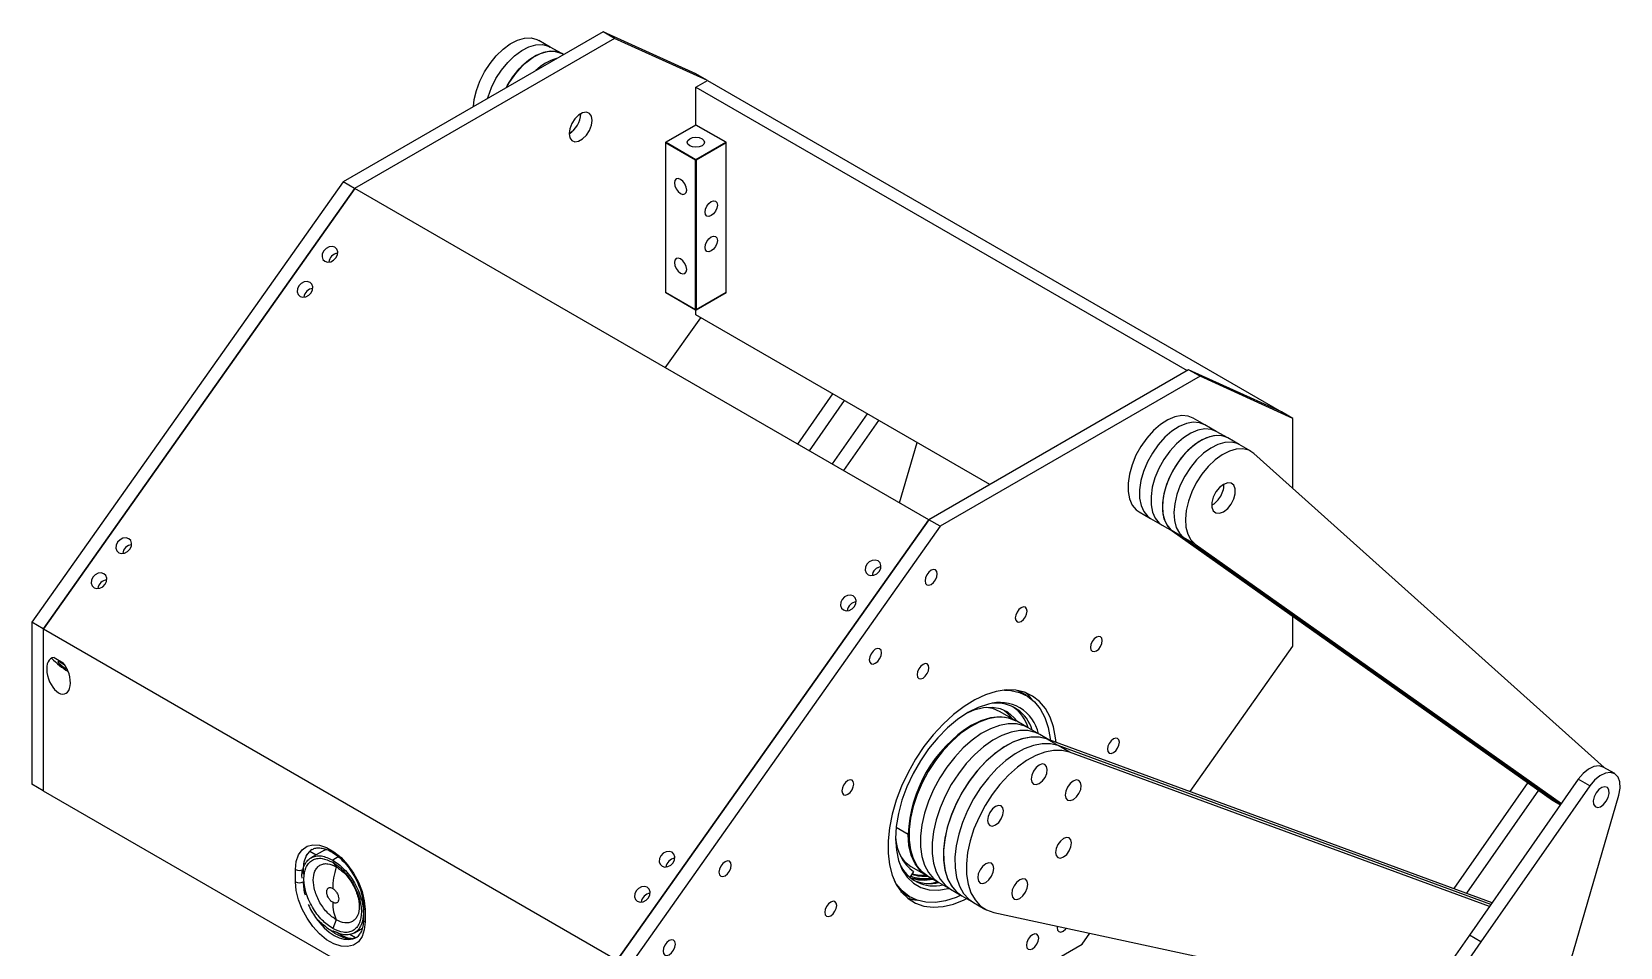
# Model space of a CAD drawing. Header units: millimetres. Extents: x 0 to 293, y 0 to 345.
# Drawn here: x 0 to 293.5, y 176.2 to 345.4 of the extents above; entities that cross this region are included whole.
import ezdxf

# ---------------------------------------------------------------- set-up
doc = ezdxf.new("R2010")
doc.units = ezdxf.units.MM

msp = doc.modelspace()

# ---------------------------------------------------------------- linework, layer by layer
at = {"color": 7, "linetype": 'Continuous', "lineweight": 25}
for p, q in [((105.56, 345.35), (57.53, 317.63)), ((107.68, 344.13), (59.65, 316.4)), ((95.81, 342.53), (93.68, 343.76)), ((107.68, 344.13), (105.56, 345.35)), ((122.71, 337.58), (105.56, 345.35)), ((124.83, 336.35), (107.68, 344.13)), ((97.93, 341.31), (95.81, 342.53)), ((98.24, 341.13), (97.93, 341.31)), ((124.83, 336.35), (122.71, 337.58)), ((122.71, 335.13), (124.83, 336.35)), ((122.71, 335.13), (213.47, 282.73)), ((122.71, 328.13), (122.71, 335.13)), ((124.83, 336.35), (230.89, 275.12)), ((122.66, 328.11), (117.14, 324.93)), ((122.71, 328.11), (117.19, 324.92)), ((128.22, 324.92), (122.71, 328.11)), ((128.27, 324.93), (122.76, 328.11)), ((117.09, 324.84), (117.09, 297.24)), ((122.64, 321.62), (117.12, 324.8)), ((117.12, 324.8), (117.12, 297.2)), ((117.19, 324.92), (122.71, 321.74)), ((122.71, 321.74), (128.22, 324.92)), ((128.29, 324.8), (122.78, 321.62)), ((128.29, 297.2), (128.29, 324.8)), ((128.32, 297.24), (128.32, 324.84)), ((122.64, 294.02), (122.64, 321.62)), ((122.78, 321.62), (122.78, 294.02)), ((57.53, 317.63), (0, 236.24)), ((59.65, 316.4), (57.53, 317.63)), ((59.65, 316.4), (2.12, 235.02)), ((59.69, 316.38), (2.16, 235)), ((165.72, 255.17), (59.69, 316.38)), ((117.12, 297.2), (122.64, 294.02)), ((117.14, 297.16), (122.66, 293.97)), ((122.76, 293.97), (128.27, 297.16)), ((122.78, 294.02), (128.29, 297.2)), ((122.71, 293.01), (122.71, 293.96)), ((117.06, 283.26), (123.6, 292.5)), ((176.99, 261.68), (122.71, 293.01)), ((213.75, 282.9), (165.72, 255.17)), ((215.87, 281.67), (213.75, 282.9)), ((230.89, 275.12), (213.75, 282.9)), ((215.87, 281.67), (167.84, 253.95)), ((233.02, 273.9), (215.87, 281.67)), ((147.97, 278.43), (141.5, 269.15)), ((150.09, 277.2), (143.62, 267.93)), ((154.33, 274.76), (147.86, 265.48)), ((156.46, 273.53), (149.98, 264.26)), ((216.72, 272.73), (214.6, 273.95)), ((233.02, 273.9), (230.89, 275.12)), ((233.02, 260.92), (233.02, 273.9)), ((218.84, 271.5), (216.72, 272.73)), ((220.96, 270.28), (218.84, 271.5)), ((223.08, 269.06), (220.96, 270.28)), ((160.32, 258.29), (163.56, 269.43)), ((225.21, 267.83), (223.08, 269.06)), ((290.5, 209.38), (225.77, 267.42)), ((204.6, 256.63), (206.72, 255.41)), ((206.72, 255.41), (208.84, 254.18)), ((108.19, 173.79), (165.72, 255.17)), ((165.72, 255.17), (108.19, 173.79)), ((167.84, 253.95), (110.31, 172.56)), ((167.84, 253.95), (165.72, 255.17)), ((208.84, 254.18), (210.83, 253.04)), ((212.82, 251.9), (210.7, 253.13)), ((210.7, 253.13), (280.98, 203.34)), ((212.82, 251.9), (282.49, 202.54)), ((214.95, 250.68), (212.82, 251.9)), ((212.82, 251.9), (282.49, 202.54)), ((214.95, 250.68), (282.62, 202.73)), ((2.12, 235.02), (0, 236.24)), ((0, 236.24), (0, 206.3)), ((2.12, 235.02), (2.12, 205.08)), ((2.12, 235.02), (108.19, 173.79)), ((2.12, 235.02), (2.12, 205.08)), ((2.16, 235), (108.19, 173.79)), ((233.02, 231.78), (233.02, 237.32)), ((4.11, 229.7), (5.79, 228.72)), ((214.01, 204.91), (233.02, 231.78)), ((182.72, 223.28), (182.05, 223.62)), ((183.78, 222.66), (182.72, 223.28)), ((181.85, 218.01), (178.95, 219.68)), ((184.11, 216.7), (181.99, 217.93)), ((186.23, 215.48), (184.11, 216.7)), ((187.94, 214.49), (186.23, 215.48)), ((189.62, 213.43), (187.49, 214.65)), ((269.83, 184.39), (187.49, 214.65)), ((269.58, 184.04), (189.62, 213.43)), ((191.74, 212.2), (189.62, 213.43)), ((269.58, 184.04), (189.62, 213.43)), ((269.33, 183.68), (191.74, 212.2)), ((292.47, 208.24), (290.35, 209.46)), ((2.12, 205.08), (0, 206.3)), ((276.39, 206.59), (262.72, 187)), ((285.75, 207.2), (265.63, 178.38)), ((287.87, 205.98), (267.75, 177.16)), ((287.87, 205.98), (285.75, 207.2)), ((2.12, 205.08), (108.19, 143.85)), ((278.38, 205.18), (265.09, 186.13)), ((280.98, 203.34), (281.11, 203.25)), ((282.45, 202.48), (280.98, 203.34)), ((281.11, 203.25), (282.45, 202.48)), ((283.9, 172.05), (293.25, 204.28)), ((161.93, 196.98), (159.7, 198.27)), ((161.93, 196.98), (162.08, 196.98)), ((51.36, 193.91), (52.55, 193.22)), ((54.07, 194.1), (51.59, 192.67)), ((50.71, 192.96), (50.86, 193.29)), ((56.63, 192.88), (55.6, 192.28)), ((55.6, 191.87), (56.26, 191.02)), ((162.45, 191.1), (165.35, 189.43)), ((48.73, 188.24), (48.73, 190.54)), ((50.15, 190.54), (50.15, 189.65)), ((162.91, 190.14), (162.25, 189.03)), ((162.75, 189.15), (162.4, 189.27)), ((165.49, 189.35), (167.61, 188.12)), ((166.77, 188.06), (166.22, 187.94)), ((167.41, 188.24), (166.77, 188.06)), ((166.77, 188.06), (166.88, 187.99)), ((167.61, 188.12), (169.74, 186.9)), ((161.23, 186.04), (162.29, 185.42)), ((169.32, 186.99), (169.51, 187.04)), ((169.74, 186.9), (171.86, 185.67)), ((171.86, 185.67), (173.98, 184.45)), ((61.28, 183.54), (61.28, 181.24)), ((61.57, 183.13), (61.57, 180.83)), ((173.98, 184.45), (176.1, 183.22)), ((177.74, 182.59), (256.67, 165.56)), ((56.26, 181.23), (55.6, 179.62)), ((59.6, 178.82), (61.08, 179.67)), ((59.83, 177.91), (58.78, 178.52)), ((59.64, 177.84), (59.49, 177.79)), ((129.74, 139.6), (194.1, 176.75)), ((265.63, 178.38), (187.15, 66.07)), ((267.75, 177.16), (189.27, 64.85)), ((194.1, 176.75), (195.52, 178.76)), ((267.75, 177.16), (265.63, 178.38))]:
    msp.add_line(p, q, dxfattribs=at)
at = {"color": 7, "linetype": 'Continuous', "lineweight": 25, "flags": 128}
for points in [[(81.63, 331.54), (81.77, 332.82), (82.17, 334.52), (82.81, 336.24), (83.65, 337.92), (84.67, 339.5), (85.83, 340.92), (87.1, 342.14), (88.42, 343.1), (89.75, 343.78), (91.04, 344.16), (92.25, 344.21), (93.33, 343.93), (93.68, 343.76)], [(84.22, 333.03), (84.3, 333.3), (84.93, 335.02), (85.77, 336.7), (86.79, 338.28), (87.95, 339.7), (89.22, 340.91), (90.54, 341.88), (91.87, 342.56), (93.16, 342.93), (94.37, 342.98), (95.46, 342.71), (95.81, 342.53)], [(84.22, 333.03), (84.3, 333.3), (84.93, 335.02), (85.77, 336.7), (86.79, 338.28), (87.95, 339.7), (89.22, 340.91), (90.54, 341.88), (91.87, 342.56), (93.16, 342.93), (94.37, 342.98), (95.46, 342.71), (95.81, 342.53)], [(97.93, 341.31), (96.99, 341.68), (95.82, 341.77), (94.54, 341.53), (93.21, 340.97), (91.87, 340.11), (90.57, 338.98), (89.35, 337.62), (88.26, 336.08), (87.63, 335)], [(87.63, 335), (87.89, 335.47), (88.91, 337.05), (90.08, 338.47), (91.34, 339.69), (92.66, 340.65), (93.99, 341.33), (95.29, 341.71), (96.49, 341.76), (97.58, 341.48), (97.93, 341.31)], [(103.53, 328.97), (103.41, 329.74), (103.04, 330.26), (102.47, 330.48), (101.78, 330.37), (101.04, 329.95), (100.35, 329.26), (99.79, 328.38), (99.42, 327.44), (99.29, 326.52), (99.42, 325.76), (99.79, 325.24), (100.35, 325.01), (101.04, 325.12), (101.78, 325.55), (102.47, 326.24), (103.04, 327.11), (103.41, 328.06), (103.53, 328.97)], [(121.58, 324.27), (121.23, 324.57), (121.11, 324.92), (121.23, 325.28), (121.58, 325.58), (122.09, 325.78), (122.71, 325.85), (123.32, 325.78), (123.84, 325.58), (124.19, 325.28), (124.31, 324.92), (124.19, 324.57), (123.84, 324.27), (123.32, 324.07), (122.71, 324), (122.09, 324.07), (121.58, 324.27)], [(119.88, 318.06), (119.45, 318.22), (119.08, 318.14), (118.83, 317.86), (118.75, 317.41), (118.83, 316.86), (119.08, 316.3), (119.45, 315.8), (119.88, 315.45), (120.31, 315.3), (120.68, 315.37), (120.92, 315.65), (121.01, 316.1), (120.92, 316.65), (120.68, 317.22), (120.31, 317.72), (119.88, 318.06)], [(124.4, 312.02), (124.49, 312.57), (124.74, 313.14), (125.1, 313.63), (125.54, 313.98), (125.97, 314.13), (126.34, 314.06), (126.58, 313.78), (126.67, 313.33), (126.58, 312.78), (126.34, 312.21), (125.97, 311.72), (125.54, 311.37), (125.1, 311.22), (124.74, 311.29), (124.49, 311.57), (124.4, 312.02)], [(54.16, 302.93), (54.66, 302.77), (55.23, 302.84), (55.77, 303.12), (56.21, 303.57), (56.47, 304.11), (56.52, 304.68), (56.35, 305.17), (55.99, 305.52), (55.49, 305.67), (54.92, 305.6), (54.38, 305.32), (53.94, 304.87), (53.68, 304.33), (53.63, 303.77), (53.8, 303.27), (54.16, 302.93)], [(124.4, 305.49), (124.49, 306.04), (124.74, 306.61), (125.1, 307.1), (125.54, 307.45), (125.97, 307.6), (126.34, 307.53), (126.58, 307.25), (126.67, 306.8), (126.58, 306.25), (126.34, 305.68), (125.97, 305.19), (125.54, 304.84), (125.1, 304.69), (124.74, 304.76), (124.49, 305.04), (124.4, 305.49)], [(119.88, 303.37), (119.45, 303.52), (119.08, 303.45), (118.83, 303.16), (118.75, 302.71), (118.83, 302.16), (119.08, 301.6), (119.45, 301.1), (119.88, 300.75), (120.31, 300.6), (120.68, 300.67), (120.92, 300.96), (121.01, 301.41), (120.92, 301.96), (120.68, 302.52), (120.31, 303.02), (119.88, 303.37)], [(49.58, 296.45), (50.08, 296.3), (50.65, 296.36), (51.19, 296.64), (51.63, 297.09), (51.89, 297.64), (51.94, 298.2), (51.77, 298.69), (51.41, 299.04), (50.91, 299.19), (50.34, 299.12), (49.8, 298.84), (49.36, 298.4), (49.1, 297.85), (49.05, 297.29), (49.22, 296.8), (49.58, 296.45)], [(214.6, 273.95), (213.66, 274.32), (212.49, 274.41), (211.22, 274.18), (209.88, 273.62), (208.54, 272.76), (207.24, 271.63), (206.02, 270.27), (204.93, 268.73), (204.01, 267.07), (203.29, 265.34), (202.8, 263.61), (202.56, 261.94), (202.57, 260.4), (202.83, 259.03), (203.34, 257.88), (204.07, 257.01), (204.6, 256.63)], [(216.72, 272.73), (215.78, 273.1), (214.61, 273.19), (213.34, 272.95), (212.01, 272.39), (210.66, 271.53), (209.36, 270.4), (208.14, 269.04), (207.05, 267.5), (206.13, 265.84), (205.41, 264.11), (204.92, 262.39), (204.68, 260.72), (204.69, 259.17), (204.95, 257.8), (205.46, 256.66), (206.19, 255.78), (206.72, 255.41)], [(216.72, 272.73), (215.78, 273.1), (214.61, 273.19), (213.34, 272.95), (212.01, 272.39), (210.66, 271.53), (209.36, 270.4), (208.14, 269.04), (207.05, 267.5), (206.13, 265.84), (205.41, 264.11), (204.92, 262.39), (204.68, 260.72), (204.69, 259.17), (204.95, 257.8), (205.46, 256.66), (206.19, 255.78), (206.72, 255.41)], [(218.84, 271.5), (217.9, 271.87), (216.73, 271.96), (215.46, 271.73), (214.13, 271.17), (212.78, 270.31), (211.48, 269.18), (210.26, 267.82), (209.17, 266.28), (208.25, 264.62), (207.53, 262.89), (207.04, 261.16), (206.8, 259.49), (206.81, 257.95), (207.07, 256.58), (207.58, 255.43), (208.32, 254.56), (208.84, 254.18)], [(218.84, 271.5), (217.9, 271.87), (216.73, 271.96), (215.46, 271.73), (214.13, 271.17), (212.78, 270.31), (211.48, 269.18), (210.26, 267.82), (209.17, 266.28), (208.25, 264.62), (207.53, 262.89), (207.04, 261.16), (206.8, 259.49), (206.81, 257.95), (207.07, 256.58), (207.58, 255.43), (208.32, 254.56), (208.84, 254.18)], [(220.96, 270.28), (220.61, 270.46), (219.53, 270.73), (218.32, 270.68), (217.03, 270.31), (215.7, 269.63), (214.38, 268.66), (213.11, 267.45), (211.95, 266.02), (210.93, 264.44), (210.09, 262.77), (209.45, 261.05), (209.05, 259.35), (208.89, 257.73), (208.99, 256.25), (209.33, 254.96), (209.91, 253.91), (210.7, 253.13)], [(220.96, 270.28), (220.02, 270.65), (218.85, 270.74), (217.58, 270.5), (216.25, 269.94), (214.91, 269.08), (213.6, 267.95), (212.38, 266.59), (211.29, 265.06), (210.37, 263.39), (209.66, 261.67), (209.16, 259.94), (208.92, 258.27), (208.93, 256.72), (209.19, 255.35), (209.7, 254.21), (210.44, 253.33), (210.7, 253.13)], [(223.08, 269.06), (222.73, 269.23), (221.65, 269.5), (220.44, 269.45), (219.15, 269.08), (217.82, 268.4), (216.5, 267.44), (215.23, 266.22), (214.07, 264.8), (213.05, 263.22), (212.21, 261.54), (211.57, 259.82), (211.17, 258.12), (211.02, 256.5), (211.11, 255.02), (211.45, 253.73), (212.03, 252.68), (212.82, 251.9)], [(223.08, 269.06), (222.73, 269.23), (221.65, 269.5), (220.44, 269.45), (219.15, 269.08), (217.82, 268.4), (216.5, 267.44), (215.23, 266.22), (214.07, 264.8), (213.05, 263.22), (212.21, 261.54), (211.57, 259.82), (211.17, 258.12), (211.02, 256.5), (211.11, 255.02), (211.45, 253.73), (212.03, 252.68), (212.82, 251.9)], [(225.77, 267.42), (224.86, 268.01), (223.77, 268.28), (222.56, 268.23), (221.27, 267.86), (219.94, 267.18), (218.62, 266.21), (217.36, 265), (216.19, 263.57), (215.17, 262), (214.33, 260.32), (213.7, 258.6), (213.29, 256.9), (213.14, 255.28), (213.23, 253.8), (213.57, 252.51), (214.15, 251.46), (214.95, 250.68)], [(221.62, 258.04), (222.1, 259), (222.37, 259.98), (222.37, 260.86), (222.1, 261.53), (221.62, 261.92), (220.96, 261.98), (220.21, 261.7), (219.46, 261.12), (218.8, 260.3), (218.31, 259.34), (218.05, 258.36), (218.05, 257.48), (218.31, 256.81), (218.8, 256.42), (219.46, 256.36), (220.21, 256.64), (220.96, 257.22), (221.62, 258.04)], [(16.09, 249.07), (16.59, 248.92), (17.16, 248.99), (17.7, 249.27), (18.14, 249.72), (18.4, 250.26), (18.45, 250.82), (18.28, 251.32), (17.92, 251.66), (17.42, 251.82), (16.85, 251.75), (16.31, 251.47), (15.87, 251.02), (15.61, 250.48), (15.56, 249.91), (15.73, 249.42), (16.09, 249.07)], [(156.37, 247.57), (155.86, 247.72), (155.3, 247.65), (154.75, 247.38), (154.32, 246.93), (154.05, 246.38), (154, 245.82), (154.17, 245.33), (154.53, 244.98), (155.04, 244.83), (155.6, 244.9), (156.14, 245.18), (156.58, 245.62), (156.85, 246.17), (156.9, 246.73), (156.73, 247.22), (156.37, 247.57)], [(11.51, 242.6), (12.01, 242.44), (12.58, 242.51), (13.12, 242.79), (13.56, 243.24), (13.82, 243.78), (13.87, 244.35), (13.71, 244.84), (13.34, 245.19), (12.84, 245.34), (12.27, 245.27), (11.73, 244.99), (11.29, 244.54), (11.03, 244), (10.98, 243.44), (11.15, 242.94), (11.51, 242.6)], [(167.3, 245.17), (167.21, 245.62), (166.97, 245.9), (166.6, 245.97), (166.17, 245.82), (165.73, 245.47), (165.37, 244.98), (165.12, 244.41), (165.04, 243.86), (165.12, 243.41), (165.37, 243.13), (165.73, 243.06), (166.17, 243.21), (166.6, 243.56), (166.97, 244.06), (167.21, 244.62), (167.3, 245.17)], [(151.79, 241.09), (151.28, 241.24), (150.72, 241.18), (150.18, 240.9), (149.74, 240.45), (149.47, 239.91), (149.42, 239.34), (149.59, 238.85), (149.95, 238.5), (150.46, 238.35), (151.02, 238.42), (151.56, 238.7), (152, 239.14), (152.27, 239.69), (152.32, 240.25), (152.15, 240.74), (151.79, 241.09)], [(183.91, 238.28), (183.82, 238.71), (183.59, 238.99), (183.23, 239.06), (182.81, 238.91), (182.39, 238.57), (182.04, 238.09), (181.8, 237.54), (181.72, 237.01), (181.8, 236.58), (182.04, 236.3), (182.39, 236.23), (182.81, 236.38), (183.23, 236.72), (183.59, 237.2), (183.82, 237.74), (183.91, 238.28)], [(197.8, 232.84), (197.72, 233.27), (197.48, 233.54), (197.13, 233.61), (196.71, 233.47), (196.29, 233.13), (195.93, 232.65), (195.69, 232.1), (195.61, 231.57), (195.69, 231.13), (195.93, 230.86), (196.29, 230.79), (196.71, 230.94), (197.13, 231.27), (197.48, 231.75), (197.72, 232.3), (197.8, 232.84)], [(6.15, 228.25), (5.96, 228.38), (5.47, 228.68), (5.09, 228.88), (4.87, 228.94), (4.84, 228.87), (5.01, 228.66), (5.35, 228.35), (5.81, 227.99), (6.32, 227.63), (6.59, 227.46)], [(156.99, 230.59), (156.91, 231.04), (156.66, 231.33), (156.3, 231.4), (155.86, 231.25), (155.43, 230.9), (155.06, 230.4), (154.82, 229.84), (154.73, 229.29), (154.82, 228.84), (155.06, 228.56), (155.43, 228.48), (155.86, 228.63), (156.3, 228.98), (156.66, 229.48), (156.91, 230.04), (156.99, 230.59)], [(165.77, 227.81), (165.69, 228.24), (165.45, 228.52), (165.09, 228.59), (164.67, 228.44), (164.25, 228.1), (163.9, 227.62), (163.66, 227.07), (163.58, 226.54), (163.66, 226.1), (163.9, 225.83), (164.25, 225.76), (164.67, 225.91), (165.09, 226.25), (165.45, 226.73), (165.69, 227.27), (165.77, 227.81)], [(189.25, 214.01), (189.17, 214.84), (188.79, 216.88), (188.16, 218.7), (187.3, 220.28), (186.21, 221.58), (184.92, 222.58), (183.44, 223.28), (181.81, 223.65), (180.04, 223.7), (178.17, 223.41), (176.23, 222.8), (174.24, 221.88), (172.25, 220.65), (170.28, 219.15), (168.37, 217.39), (166.55, 215.41), (164.84, 213.23), (163.28, 210.9), (161.9, 208.44), (160.7, 205.91), (159.73, 203.34), (158.98, 200.77), (158.47, 198.25), (158.22, 195.82), (158.22, 193.52), (158.47, 191.39), (158.98, 189.45), (159.73, 187.75), (160.7, 186.31), (161.9, 185.15), (163.28, 184.3), (164.84, 183.76), (166.55, 183.55), (168.37, 183.68), (170.28, 184.12), (172.25, 184.89), (172.77, 185.14)], [(179.71, 223.67), (180.88, 223.61), (182.51, 223.24), (183.98, 222.54), (185.27, 221.53), (186.34, 220.22), (187.19, 218.63), (187.79, 216.79), (188.14, 214.73), (188.18, 214.35)], [(184.93, 221.84), (184.09, 222.8), (183.63, 223.21)], [(184.93, 221.84), (184.14, 222.75), (183.63, 223.21)], [(176.75, 221.1), (174.88, 220.47), (172.96, 219.52), (171.05, 218.24), (169.18, 216.68), (167.39, 214.86), (165.71, 212.82), (164.18, 210.6), (162.84, 208.25), (161.69, 205.82), (160.78, 203.34), (160.12, 200.88)], [(182.12, 217.85), (181.48, 218.63), (180.33, 219.58), (178.98, 220.19), (177.47, 220.46), (175.83, 220.38), (174.09, 219.95), (172.93, 219.5)], [(178.95, 219.68), (177.56, 220.25), (176.35, 220.44)], [(181.99, 217.93), (181.21, 218.3), (179.82, 218.64), (178.31, 218.67), (176.69, 218.37), (175.02, 217.76), (173.32, 216.85), (171.62, 215.66), (169.98, 214.21), (168.41, 212.54), (166.95, 210.67), (165.64, 208.66), (164.51, 206.54), (163.57, 204.36), (162.85, 202.16), (162.35, 199.99), (162.11, 197.9), (162.11, 195.93), (162.35, 194.13), (162.85, 192.53), (163.57, 191.17), (164.51, 190.07), (165.49, 189.35)], [(184.11, 216.7), (183.33, 217.08), (181.94, 217.42), (180.43, 217.44), (178.81, 217.15), (177.14, 216.54), (175.44, 215.63), (173.74, 214.44), (172.1, 212.99), (170.53, 211.31), (169.08, 209.45), (167.77, 207.44), (166.63, 205.31), (165.69, 203.13), (164.97, 200.93), (164.48, 198.77), (164.23, 196.68), (164.23, 194.71), (164.48, 192.91), (164.97, 191.31), (165.69, 189.94), (166.63, 188.85), (167.61, 188.12)], [(184.11, 216.7), (183.33, 217.08), (181.94, 217.42), (180.43, 217.44), (178.81, 217.15), (177.14, 216.54), (175.44, 215.63), (173.74, 214.44), (172.1, 212.99), (170.53, 211.31), (169.08, 209.45), (167.77, 207.44), (166.63, 205.31), (165.69, 203.13), (164.97, 200.93), (164.48, 198.77), (164.23, 196.68), (164.23, 194.71), (164.48, 192.91), (164.97, 191.31), (165.69, 189.94), (166.63, 188.85), (167.61, 188.12)], [(173.6, 217.19), (175.43, 218.08), (177.21, 218.61), (178.9, 218.78), (180.46, 218.58), (181.85, 218.01)], [(179.62, 219.95), (180.42, 219.25), (181.05, 218.47)], [(186.23, 215.48), (185.45, 215.85), (184.06, 216.2), (182.55, 216.22), (180.94, 215.92), (179.26, 215.31), (177.56, 214.4), (175.87, 213.21), (174.22, 211.76), (172.65, 210.09), (171.2, 208.22), (169.89, 206.21), (168.75, 204.09), (167.81, 201.91), (167.09, 199.71), (166.6, 197.54), (166.35, 195.45), (166.35, 193.49), (166.6, 191.68), (167.09, 190.08), (167.81, 188.72), (168.75, 187.62), (169.74, 186.9)], [(186.23, 215.48), (185.45, 215.85), (184.06, 216.2), (182.55, 216.22), (180.94, 215.92), (179.26, 215.31), (177.56, 214.4), (175.87, 213.21), (174.22, 211.76), (172.65, 210.09), (171.2, 208.22), (169.89, 206.21), (168.75, 204.09), (167.81, 201.91), (167.09, 199.71), (166.6, 197.54), (166.35, 195.45), (166.35, 193.49), (166.6, 191.68), (167.09, 190.08), (167.81, 188.72), (168.75, 187.62), (169.74, 186.9)], [(187.49, 214.65), (186.1, 214.98), (184.57, 214.99), (182.95, 214.67), (181.26, 214.04), (179.55, 213.1), (177.86, 211.88), (176.21, 210.41), (174.64, 208.71), (173.2, 206.83), (171.9, 204.8), (170.77, 202.66), (169.85, 200.47), (169.15, 198.26), (168.68, 196.09), (168.46, 194.01), (168.49, 192.05), (168.76, 190.26), (169.28, 188.68), (170.03, 187.35), (171, 186.28), (171.86, 185.67)], [(187.49, 214.65), (186.18, 214.97), (184.67, 215), (183.06, 214.7), (181.38, 214.09), (179.68, 213.18), (177.99, 211.99), (176.34, 210.54), (174.77, 208.86), (173.32, 207), (172.01, 204.99), (170.87, 202.86), (169.93, 200.68), (169.21, 198.48), (168.72, 196.32), (168.47, 194.23), (168.47, 192.26), (168.72, 190.46), (169.21, 188.86), (169.93, 187.49), (170.87, 186.4), (171.86, 185.67)], [(200.95, 214.03), (200.87, 214.46), (200.63, 214.74), (200.28, 214.81), (199.86, 214.66), (199.44, 214.32), (199.08, 213.84), (198.84, 213.29), (198.76, 212.76), (198.84, 212.32), (199.08, 212.05), (199.44, 211.98), (199.86, 212.13), (200.28, 212.47), (200.63, 212.95), (200.87, 213.49), (200.95, 214.03)], [(189.62, 213.43), (188.22, 213.76), (186.69, 213.76), (185.07, 213.44), (183.38, 212.81), (181.68, 211.88), (179.98, 210.66), (178.33, 209.19), (176.77, 207.49), (175.32, 205.6), (174.02, 203.57), (172.9, 201.44), (171.97, 199.24), (171.27, 197.04), (170.8, 194.87), (170.58, 192.78), (170.61, 190.83), (170.88, 189.04), (171.4, 187.46), (172.16, 186.12), (173.12, 185.05), (173.98, 184.45)], [(189.62, 213.43), (188.22, 213.76), (186.69, 213.76), (185.07, 213.44), (183.38, 212.81), (181.68, 211.88), (179.98, 210.66), (178.33, 209.19), (176.77, 207.49), (175.32, 205.6), (174.02, 203.57), (172.9, 201.44), (171.97, 199.24), (171.27, 197.04), (170.8, 194.87), (170.58, 192.78), (170.61, 190.83), (170.88, 189.04), (171.4, 187.46), (172.16, 186.12), (173.12, 185.05), (173.98, 184.45)], [(191.74, 212.2), (190.34, 212.53), (188.81, 212.54), (187.19, 212.22), (185.51, 211.59), (183.8, 210.65), (182.1, 209.43), (180.45, 207.96), (178.89, 206.26), (177.44, 204.38), (176.14, 202.35), (175.02, 200.21), (174.09, 198.02), (173.39, 195.81), (172.92, 193.65), (172.7, 191.56), (172.73, 189.6), (173, 187.81), (173.53, 186.23), (174.28, 184.9), (175.25, 183.83), (176.41, 183.06), (177.74, 182.59)], [(187.51, 209.59), (187.18, 209.95), (186.7, 210.04), (186.13, 209.83), (185.56, 209.37), (185.08, 208.71), (184.77, 207.97), (184.66, 207.25), (184.78, 206.66), (185.11, 206.3), (185.59, 206.22), (186.16, 206.42), (186.73, 206.89), (187.21, 207.54), (187.52, 208.28), (187.63, 209), (187.51, 209.59)], [(290.35, 209.46), (289.59, 209.69), (288.64, 209.57), (287.63, 209.08), (286.64, 208.27), (285.75, 207.2)], [(293.25, 204.28), (293.49, 205.55), (293.44, 206.7), (293.11, 207.61), (292.51, 208.22), (291.71, 208.47), (290.76, 208.35), (289.75, 207.86), (288.76, 207.05), (287.87, 205.98)], [(151.87, 206.32), (151.79, 206.76), (151.55, 207.03), (151.2, 207.1), (150.78, 206.95), (150.36, 206.62), (150, 206.14), (149.77, 205.59), (149.68, 205.06), (149.77, 204.62), (150, 204.35), (150.36, 204.28), (150.78, 204.42), (151.2, 204.76), (151.55, 205.24), (151.79, 205.79), (151.87, 206.32)], [(193.79, 206.63), (193.47, 206.99), (192.98, 207.08), (192.41, 206.87), (191.85, 206.41), (191.37, 205.75), (191.05, 205.01), (190.94, 204.29), (191.06, 203.71), (191.39, 203.34), (191.88, 203.26), (192.45, 203.46), (193.01, 203.93), (193.49, 204.58), (193.81, 205.32), (193.91, 206.04), (193.79, 206.63)], [(291.12, 205.66), (290.67, 205.83), (290.11, 205.7), (289.54, 205.3), (289.03, 204.69), (288.66, 203.96), (288.49, 203.22), (288.55, 202.59), (288.83, 202.16), (289.27, 201.99), (289.83, 202.12), (290.41, 202.52), (290.92, 203.13), (291.28, 203.86), (291.45, 204.6), (291.39, 205.23), (291.12, 205.66)], [(160.12, 200.88), (159.73, 198.49), (159.6, 196.21), (159.75, 194.08), (160.16, 192.16), (160.84, 190.49), (161.77, 189.08), (162.93, 187.99), (164.29, 187.22), (165.83, 186.79), (167.52, 186.71), (169.32, 186.99)], [(179.43, 201.93), (179.1, 202.3), (178.62, 202.38), (178.05, 202.18), (177.48, 201.71), (177, 201.06), (176.69, 200.31), (176.58, 199.59), (176.7, 199.01), (177.03, 198.65), (177.51, 198.56), (178.08, 198.77), (178.65, 199.23), (179.13, 199.88), (179.44, 200.63), (179.55, 201.35), (179.43, 201.93)], [(165.35, 189.43), (165.35, 189.43), (164.16, 190.35), (163.21, 191.6), (162.5, 193.15), (162.08, 194.96), (161.93, 196.98)], [(48.73, 190.54), (48.88, 192.01), (49.29, 193.24), (49.96, 194.19), (50.86, 194.83), (51.94, 195.11), (53.17, 195.03), (54.48, 194.6), (55.83, 193.82), (57.14, 192.74), (58.36, 191.41), (59.45, 189.87), (60.35, 188.2), (61.02, 186.47), (61.43, 184.76), (61.57, 183.13)], [(118.3, 193.72), (117.79, 193.87), (117.23, 193.8), (116.69, 193.52), (116.25, 193.08), (115.98, 192.53), (115.93, 191.97), (116.1, 191.48), (116.46, 191.13), (116.97, 190.98), (117.53, 191.05), (118.08, 191.32), (118.51, 191.77), (118.78, 192.32), (118.83, 192.88), (118.66, 193.37), (118.3, 193.72)], [(192, 196.02), (191.67, 196.38), (191.18, 196.46), (190.62, 196.26), (190.05, 195.79), (189.57, 195.14), (189.25, 194.4), (189.15, 193.68), (189.27, 193.09), (189.59, 192.73), (190.08, 192.64), (190.65, 192.85), (191.22, 193.31), (191.69, 193.97), (192.01, 194.71), (192.12, 195.43), (192, 196.02)], [(129.23, 191.32), (129.14, 191.77), (128.9, 192.05), (128.53, 192.12), (128.1, 191.97), (127.67, 191.62), (127.3, 191.13), (127.05, 190.56), (126.97, 190.01), (127.05, 189.56), (127.3, 189.28), (127.67, 189.21), (128.1, 189.36), (128.53, 189.71), (128.9, 190.2), (129.14, 190.77), (129.23, 191.32)], [(160.49, 192.98), (161.26, 192.02), (162.45, 191.1), (162.45, 191.1)], [(177.63, 191.32), (177.31, 191.68), (176.82, 191.77), (176.25, 191.56), (175.69, 191.1), (175.21, 190.44), (174.89, 189.7), (174.78, 188.98), (174.9, 188.39), (175.23, 188.03), (175.72, 187.95), (176.29, 188.15), (176.85, 188.62), (177.33, 189.27), (177.65, 190.01), (177.75, 190.73), (177.63, 191.32)], [(61.57, 180.83), (61.43, 179.37), (61.02, 178.14), (60.35, 177.18), (59.45, 176.55), (58.36, 176.27), (57.14, 176.34), (55.83, 176.78), (54.48, 177.55), (53.17, 178.63), (51.94, 179.97), (50.86, 181.51), (49.96, 183.18), (49.29, 184.91), (48.88, 186.62), (48.73, 188.24)], [(171.68, 185.77), (170.77, 185.38), (168.83, 184.75), (166.96, 184.44), (165.19, 184.48), (163.56, 184.85), (162.09, 185.54), (160.8, 186.56), (159.73, 187.87), (159.38, 188.45)], [(183.92, 188.36), (183.59, 188.72), (183.1, 188.81), (182.54, 188.6), (181.97, 188.14), (181.49, 187.48), (181.17, 186.74), (181.07, 186.02), (181.19, 185.44), (181.51, 185.07), (182, 184.99), (182.57, 185.19), (183.14, 185.66), (183.61, 186.31), (183.93, 187.06), (184.04, 187.77), (183.92, 188.36)], [(113.72, 187.24), (113.21, 187.39), (112.65, 187.32), (112.11, 187.04), (111.67, 186.6), (111.41, 186.05), (111.35, 185.49), (111.52, 185), (111.88, 184.65), (112.39, 184.5), (112.95, 184.57), (113.5, 184.85), (113.93, 185.29), (114.2, 185.84), (114.25, 186.4), (114.08, 186.89), (113.72, 187.24)], [(160.59, 186.45), (160.98, 186.18), (161.23, 186.04)], [(161.73, 185.28), (162.72, 184.99), (163.57, 184.84)], [(161.73, 185.28), (161.92, 185.22), (163.57, 184.84)], [(148.73, 183.88), (148.64, 184.31), (148.4, 184.59), (148.05, 184.65), (147.63, 184.51), (147.21, 184.17), (146.85, 183.69), (146.62, 183.14), (146.53, 182.61), (146.62, 182.17), (146.85, 181.9), (147.21, 181.83), (147.63, 181.98), (148.05, 182.32), (148.4, 182.8), (148.64, 183.34), (148.73, 183.88)], [(52.42, 181.67), (53.2, 180.65), (54.04, 179.74), (54.94, 178.97), (55.86, 178.35), (56.78, 177.91), (57.68, 177.64), (58.53, 177.57), (59.31, 177.7)], [(189.46, 180.06), (189.43, 179.78), (189.52, 179.33), (189.77, 179.04), (190.13, 178.97), (190.57, 179.12), (191, 179.47), (191.18, 179.69)], [(59.31, 177.7), (59.45, 177.76), (59.5, 177.77)], [(118.93, 176.74), (118.84, 177.19), (118.59, 177.47), (118.23, 177.55), (117.79, 177.4), (117.36, 177.05), (116.99, 176.55), (116.75, 175.99), (116.66, 175.44), (116.75, 174.99), (116.99, 174.7), (117.36, 174.63), (117.79, 174.78), (118.23, 175.13), (118.59, 175.63), (118.84, 176.19), (118.93, 176.74)], [(186.04, 177.82), (185.95, 178.27), (185.71, 178.55), (185.34, 178.62), (184.91, 178.47), (184.48, 178.12), (184.11, 177.63), (183.86, 177.06), (183.78, 176.51), (183.86, 176.06), (184.11, 175.78), (184.48, 175.71), (184.91, 175.86), (185.34, 176.21), (185.71, 176.7), (185.95, 177.27), (186.04, 177.82)]]:
    msp.add_lwpolyline(points, dxfattribs=at)
at = {"color": 7, "linetype": 'Continuous', "lineweight": 25}
for centre, radius, start, end in [((99.49, 331.59), 9.16, 106.0427, 133.9519), ((99.49, 331.59), 9.16, 106.0427, 133.9519), ((96.97, 330.31), 4.45, 301.5067, 358.4987), ((96.87, 330.37), 4.55, 302.1833, 357.8167), ((122.71, 328.03), 0.1, 60.0027, 119.9973), ((122.68, 328.07), 0.0503, 54.3818, 114.314), ((122.74, 328.07), 0.0503, 65.686, 125.6182), ((117.19, 324.84), 0.1, 119.9973, 180), ((117.14, 324.85), 0.0503, 185.6948, 245.6253), ((117.27, 324.79), 0.154, 122.6055, 177.3945), ((117.16, 324.88), 0.0503, 54.3818, 114.314), ((128.25, 324.88), 0.0503, 65.686, 125.6182), ((128.14, 324.79), 0.154, 2.6055, 57.3945), ((128.22, 324.84), 0.1, 0, 60.0027), ((128.27, 324.85), 0.0503, 294.3747, 354.3052), ((122.79, 321.61), 0.154, 122.6055, 177.3945), ((122.71, 321.75), 0.154, 242.6097, 297.3903), ((122.62, 321.61), 0.154, 2.6055, 57.3945), ((56.7, 302.57), 1.84, 95.5082, 173.6211), ((52.12, 296.09), 1.84, 95.5082, 173.6211), ((117.19, 297.24), 0.1, 180, 240.0027), ((117.14, 297.25), 0.0503, 185.6948, 245.6253), ((117.17, 297.2), 0.0503, 174.3796, 234.302), ((128.22, 297.24), 0.1, 299.9973, 0), ((128.24, 297.2), 0.0503, 305.698, 5.6204), ((128.27, 297.25), 0.0503, 294.3747, 354.3052), ((122.71, 294.15), 0.154, 242.6097, 297.3903), ((122.69, 294.01), 0.0503, 174.3796, 234.302), ((122.71, 294.06), 0.1, 240.0027, 299.9973), ((122.73, 294.01), 0.0503, 305.698, 5.6204), ((215.83, 261.79), 4.45, 325.496, 359.3899), ((215.83, 261.79), 4.45, 325.496, 359.3899), ((216.01, 261.35), 4.06, 299.5753, 329.0892), ((216.01, 261.35), 4.06, 299.5753, 329.0892), ((18.63, 248.72), 1.84, 95.5082, 173.6211), ((14.05, 242.24), 1.84, 95.5082, 173.6211), ((157.08, 244.62), 1.84, 95.5082, 173.6211), ((157.08, 244.62), 1.84, 95.8886, 173.609), ((152.5, 238.15), 1.84, 95.5082, 173.6211), ((152.5, 238.15), 1.84, 95.5082, 173.6211), ((13.73, 238.93), 13.73, 222.8376, 239.3306), ((178.87, 214.14), 7.27, 11.6026, 106.9669), ((178.24, 214.42), 6.87, 15.6164, 96.5842), ((177.05, 214.58), 7.38, 16.6406, 54.8729), ((187.08, 195.93), 25.17, 122.3869, 177.6131), ((53.31, 191.72), 2.93, 120.7633, 149.942), ((167.88, 196.78), 8.29, 182.5627, 233.1974), ((55.32, 190.71), 5.17, 151.4045, 181.8787), ((119.01, 190.77), 1.84, 95.5082, 173.6211), ((119.01, 190.77), 1.84, 95.5082, 173.6211), ((166.67, 194.38), 6.9, 203.6165, 284.1937), ((49.44, 191.91), 1.54, 242.6097, 297.3903), ((49.44, 189.61), 1.54, 242.6097, 297.3903), ((59.81, 188.35), 9.66, 180.6207, 195.1947), ((164.58, 196.53), 7.82, 252.2458, 282.5639), ((164.8, 196.37), 7.79, 251.2234, 282.6009), ((164.97, 196.42), 7.15, 250.8949, 274.9342), ((164.61, 196.74), 7.27, 254.5152, 274.9763), ((164.86, 196.49), 7.63, 253.9335, 279.7482), ((165.92, 195.33), 7.41, 245.21, 283.2872), ((114.43, 184.29), 1.84, 95.5082, 173.6211), ((114.43, 184.29), 1.84, 95.5082, 173.6211), ((63.86, 189.56), 13.9, 203.1951, 214.5845), ((61.76, 183.57), 0.479, 183.8273, 247.2839), ((61.78, 181.29), 0.503, 185.6948, 245.6253), ((58.53, 180.33), 2.75, 286.4644, 320.2)]:
    msp.add_arc(centre, radius, start, end, dxfattribs=at)
msp.add_ellipse((4.95, 226.32), major_axis=(-1.21, 3.31), ratio=0.553099, start_param=6.093034, end_param=11.588299, dxfattribs=at)
for points, knots in [([(51.87, 194.23), (51.95, 194.29), (52.22, 194.47), (52.81, 194.56), (53.68, 194.5), (54.68, 194.18), (55.76, 193.59), (56.85, 192.75), (57.9, 191.7), (58.87, 190.46), (59.72, 189.1), (60.41, 187.66), (60.91, 186.2), (61.23, 184.79), (61.26, 183.95), (61.28, 183.54)], [0, 0, 0, 0, 0.033493, 0.115559, 0.192783, 0.27511, 0.355709, 0.436105, 0.516786, 0.597845, 0.679157, 0.760537, 0.841739, 0.922541, 1, 1, 1, 1]), ([(54.07, 194.1), (54.07, 194.1), (54.16, 194.18), (54.29, 194.2), (54.41, 194.22)], [0, 0, 0, 0, 0.004279, 1, 1, 1, 1]), ([(49.95, 188.9), (49.95, 188.93), (49.81, 189.85), (50.18, 190.96), (50.83, 192.1), (51.57, 192.72), (52.47, 193.04), (53.79, 193.1), (54.89, 192.6), (55.6, 192.28)], [0, 0, 0, 0, 0.009918, 0.247, 0.374625, 0.504959, 0.635293, 0.762918, 1, 1, 1, 1]), ([(55.6, 179.62), (54.93, 180.09), (53.9, 180.8), (52.67, 182.28), (51.82, 183.56), (51.13, 184.94), (50.49, 186.73), (50.16, 188.88), (50.49, 190.65), (51.13, 191.7), (51.82, 192.29), (52.67, 192.59), (53.9, 192.64), (54.93, 192.17), (55.6, 191.87)], [0, 0, 0, 0, 0.119728, 0.18418, 0.25, 0.31582, 0.380272, 0.5, 0.619728, 0.68418, 0.75, 0.81582, 0.880272, 1, 1, 1, 1]), ([(56.26, 181.23), (55.72, 181.6), (54.9, 182.17), (53.91, 183.35), (53.23, 184.38), (52.68, 185.48), (52.17, 186.92), (51.91, 188.63), (52.17, 190.04), (52.68, 190.89), (53.23, 191.36), (53.91, 191.6), (54.9, 191.64), (55.72, 191.27), (56.26, 191.02)], [0, 0, 0, 0, 0.1197284, 0.1841803, 0.25, 0.3158197, 0.3802716, 0.5, 0.6197284, 0.6841803, 0.75, 0.8158197, 0.8802716, 1, 1, 1, 1]), ([(55.6, 192.28), (56.31, 191.78), (57.41, 191.01), (58.73, 189.44), (59.63, 188.07), (60.37, 186.6), (61.05, 184.69), (61.4, 182.4), (61.05, 180.52), (60.37, 179.39), (59.63, 178.77), (58.73, 178.45), (57.41, 178.39), (56.31, 178.89), (55.6, 179.21)], [0, 0, 0, 0, 0.119728, 0.18418, 0.25, 0.31582, 0.380272, 0.5, 0.619728, 0.68418, 0.75, 0.81582, 0.880272, 1, 1, 1, 1]), ([(55.6, 191.87), (56.27, 191.4), (57.29, 190.68), (58.53, 189.21), (59.38, 187.93), (60.07, 186.55), (60.71, 184.75), (61.04, 182.61), (60.71, 180.84), (60.07, 179.79), (59.38, 179.2), (58.53, 178.9), (57.29, 178.85), (56.27, 179.32), (55.6, 179.62)], [0, 0, 0, 0, 0.119728, 0.18418, 0.25, 0.31582, 0.380272, 0.5, 0.619728, 0.68418, 0.75, 0.81582, 0.880272, 1, 1, 1, 1]), ([(56.26, 191.02), (56.07, 190.33), (55.68, 188.94), (55.63, 187.66), (55.6, 187.03)], [0, 0, 0, 0, 0.502027, 1, 1, 1, 1]), ([(56.26, 191.02), (56.79, 190.65), (57.61, 190.08), (58.6, 188.9), (59.28, 187.87), (59.83, 186.77), (60.35, 185.33), (60.61, 183.62), (60.35, 182.2), (59.83, 181.36), (59.28, 180.89), (58.6, 180.65), (57.61, 180.61), (56.79, 180.98), (56.26, 181.23)], [0, 0, 0, 0, 0.119728, 0.18418, 0.25, 0.31582, 0.380272, 0.5, 0.619728, 0.68418, 0.75, 0.81582, 0.880272, 1, 1, 1, 1]), ([(55.6, 184.46), (55.46, 184.56), (55.24, 184.71), (54.98, 185.02), (54.81, 185.29), (54.66, 185.58), (54.53, 185.95), (54.46, 186.4), (54.53, 186.77), (54.66, 186.99), (54.81, 187.12), (54.98, 187.18), (55.24, 187.19), (55.46, 187.09), (55.6, 187.03)], [0, 0, 0, 0, 0.119728, 0.18418, 0.25, 0.31582, 0.380272, 0.5, 0.619728, 0.68418, 0.75, 0.81582, 0.880272, 1, 1, 1, 1]), ([(55.6, 187.03), (55.74, 186.93), (55.95, 186.78), (56.21, 186.47), (56.39, 186.2), (56.54, 185.91), (56.67, 185.54), (56.74, 185.09), (56.67, 184.72), (56.54, 184.5), (56.39, 184.37), (56.21, 184.31), (55.95, 184.3), (55.74, 184.4), (55.6, 184.46)], [0, 0, 0, 0, 0.119728, 0.18418, 0.25, 0.31582, 0.380272, 0.5, 0.619728, 0.68418, 0.75, 0.81582, 0.880272, 1, 1, 1, 1]), ([(55.6, 184.46), (55.63, 183.86), (55.68, 182.64), (56.07, 181.7), (56.26, 181.23)], [0, 0, 0, 0, 0.497973, 1, 1, 1, 1]), ([(59.31, 177.7), (58.9, 177.6), (58.46, 177.64), (57.44, 177.96), (56.88, 178.22), (55.63, 178.94), (54.98, 179.38), (53.98, 180.16), (53.65, 180.44), (53.01, 181.03), (52.71, 181.34), (52.42, 181.67)], [0, 0, 0, 0, 0.25, 0.25, 0.5, 0.5, 0.75, 0.75, 0.875, 0.875, 1, 1, 1, 1]), ([(61.28, 181.24), (61.28, 181.03), (61.26, 180.42), (61.08, 179.56), (60.82, 178.89), (60.61, 178.64), (60.56, 178.58)], [0, 0, 0, 0, 0.182999, 0.532517, 0.882151, 1, 1, 1, 1]), ([(59.47, 177.79), (59.4, 177.77), (59.2, 177.71), (58.69, 177.77), (57.89, 178.04), (57.01, 178.46), (56.4, 178.85), (56.14, 179.02)], [0, 0, 0, 0, 0.1298472, 0.3534407, 0.5954086, 0.8295092, 1, 1, 1, 1])]:
    msp.add_open_spline(points, degree=3, knots=knots, dxfattribs=at)

doc.saveas('drawing.dxf')
